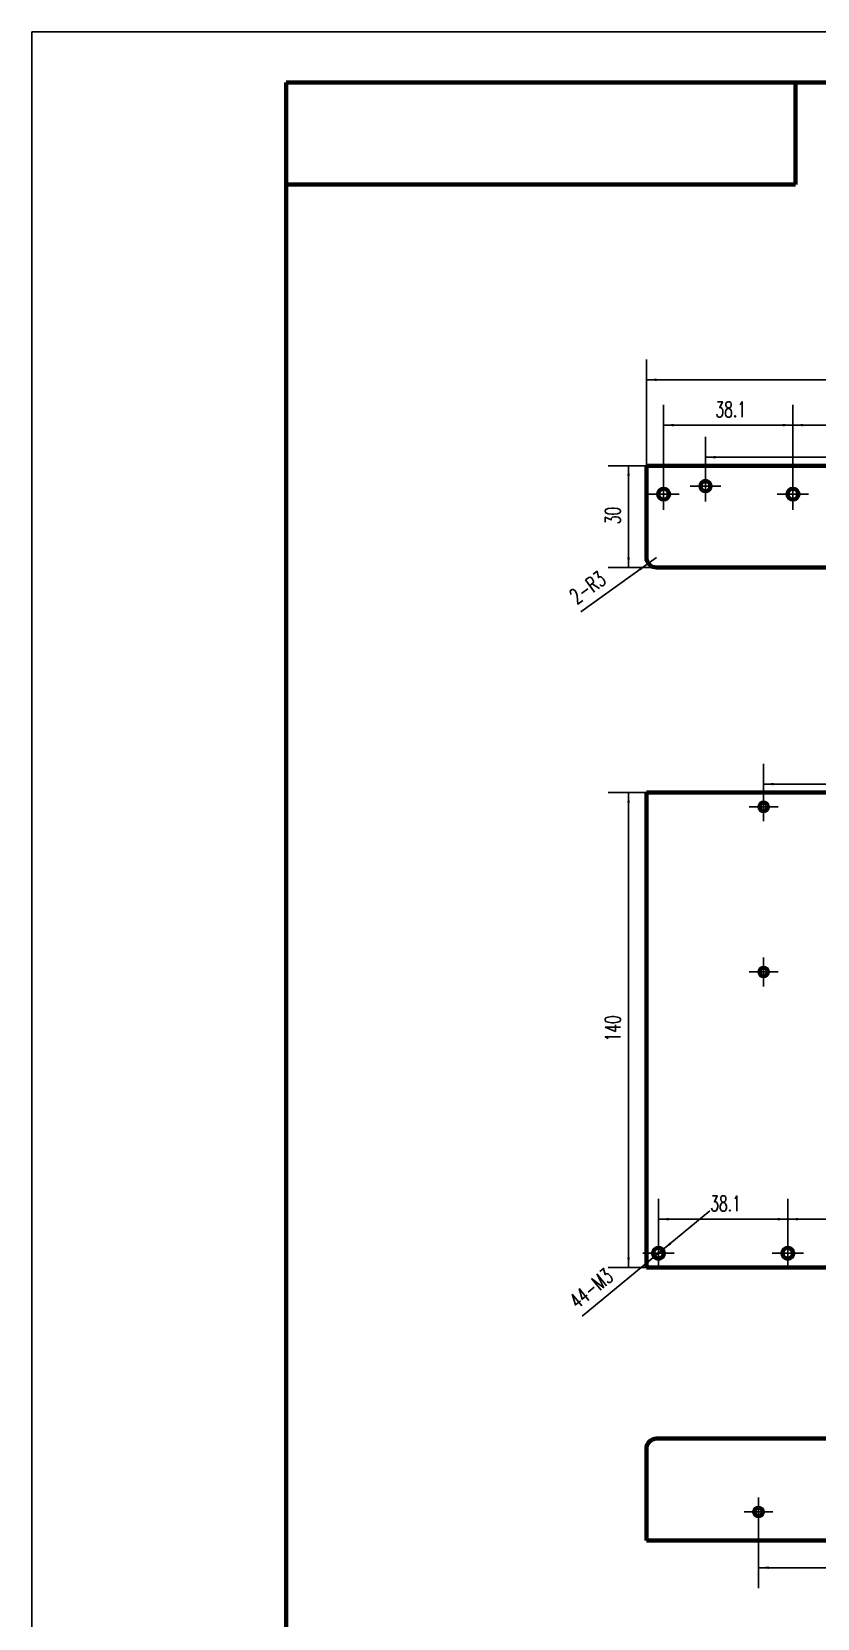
# Model space of a CAD drawing. Header units: millimetres. Extents: x -315 to 315, y -446 to 446.
# Drawn here: x -315 to -83.6, y -22.1 to 445.5 of the extents above; entities that cross this region are included whole.
import ezdxf

# ---------------------------------------------------------------- set-up
doc = ezdxf.new("R2010")
doc.units = ezdxf.units.MM
doc.linetypes.add('EB_DASHDOT', pattern=[39, 30, -3, 3, -3])
for name, color, linetype, lineweight in [('CAXA0', 7, 'Continuous', 70), ('CAXA1', 1, 'EB_DASHDOT', 25), ('CAXA3', 7, 'Continuous', 25), ('CAXA4', 3, 'Continuous', 25)]:
    doc.layers.add(name, color=color, linetype=linetype, lineweight=lineweight)
doc.styles.add('机械', font='txt', dxfattribs={"width": 0.667, "bigfont": 'gbcbig.shx'})
doc.dimstyles.new('机械', dxfattribs={"dimscale": 3, "dimtxt": 1.5, "dimasz": 1, "dimexe": 2, "dimexo": 0, "dimtad": 1, "dimdec": 1, "dimdsep": 46, "dimtxsty": '机械', "dimcen": 0, "dimdle": 6, "dimazin": 2, "dimtfac": 1, "dimtdec": 3, "dimtmove": 0, "dimatfit": 3, "dimfxl": 0, "dimtolj": 1, "dimtzin": 0, "dimarcsym": 0})

# ---------------------------------------------------------------- blocks, each defined once
blk = doc.blocks.new('CAXBLOCK42', base_point=(300, -430.5))
at = {"layer": 'CAXA0', "linetype": 'Continuous', "lineweight": 70}
for p, q in [((-240, 430.5), (300, 430.5)), ((-240, -430.5), (-240, 430.5))]:
    blk.add_line(p, q, dxfattribs=at)
at = {"layer": 'CAXA0'}
for p, q in [((-90, 400.5), (-90, 430.5)), ((-240, 400.5), (-90, 400.5))]:
    blk.add_line(p, q, dxfattribs=at)
at = {"layer": 'CAXA3', "linetype": 'Continuous', "lineweight": 25}
for p, q in [((-315, -445.5), (-315, 445.5)), ((-315, 445.5), (315, 445.5))]:
    blk.add_line(p, q, dxfattribs=at)
blk = doc.blocks.new('*D51')
at = {"layer": 'CAXA4', "linetype": 'Continuous', "lineweight": 25}
for points in [[(-116.53, 320.1), (-113.53, 319.72), (-113.53, 320.47)], [(-26.53, 320.1), (-29.53, 319.72), (-29.53, 320.47)]]:
    blk.add_hatch(color=0, dxfattribs=at).paths.add_polyline_path(points, flags=0)
at = {"layer": 'CAXA4', "color": 0, "linetype": 'Continuous', "lineweight": 25}
for p, q in [((-116.53, 307.09), (-116.53, 326.1)), ((-26.53, 307.09), (-26.53, 326.1)), ((-116.53, 320.1), (-26.53, 320.1))]:
    blk.add_line(p, q, dxfattribs=at)
at = {"layer": 'CAXA4', "color": 0, "linetype": 'Continuous', "lineweight": 25, "insert": (-73.9, 326.97), "char_height": 4.5, "attachment_point": 1, "style": '机械'}
blk.add_mtext('90', dxfattribs=at)
blk = doc.blocks.new('*D56')
at = {"layer": 'CAXA4', "linetype": 'Continuous', "lineweight": 25}
for points in [[(-90.75, 329.55), (-87.75, 329.18), (-87.75, 329.93)], [(-14.55, 329.55), (-17.55, 329.18), (-17.55, 329.93)]]:
    blk.add_hatch(color=0, dxfattribs=at).paths.add_polyline_path(points, flags=0)
at = {"layer": 'CAXA4', "color": 0, "linetype": 'Continuous', "lineweight": 25}
for p, q in [((-90.75, 304.61), (-90.75, 335.55)), ((-14.55, 304.61), (-14.55, 335.55)), ((-90.75, 329.55), (-14.55, 329.55))]:
    blk.add_line(p, q, dxfattribs=at)
at = {"layer": 'CAXA4', "color": 0, "linetype": 'Continuous', "lineweight": 25, "insert": (-56.86, 336.43), "char_height": 4.5, "attachment_point": 1, "style": '机械'}
blk.add_mtext('76.2', dxfattribs=at)
blk = doc.blocks.new('*D57')
at = {"layer": 'CAXA4', "linetype": 'Continuous', "lineweight": 25}
for points in [[(-128.85, 329.55), (-125.85, 329.18), (-125.85, 329.93)], [(-90.75, 329.55), (-93.75, 329.18), (-93.75, 329.93)]]:
    blk.add_hatch(color=0, dxfattribs=at).paths.add_polyline_path(points, flags=0)
at = {"layer": 'CAXA4', "color": 0, "linetype": 'Continuous', "lineweight": 25}
for p, q in [((-128.85, 304.61), (-128.85, 335.55)), ((-90.75, 304.61), (-90.75, 335.55)), ((-128.85, 329.55), (-90.75, 329.55))]:
    blk.add_line(p, q, dxfattribs=at)
at = {"layer": 'CAXA4', "color": 0, "linetype": 'Continuous', "lineweight": 25, "insert": (-113.58, 336.43), "char_height": 4.5, "attachment_point": 1, "style": '机械'}
blk.add_mtext('38.1', dxfattribs=at)
blk = doc.blocks.new('*D61')
at = {"layer": 'CAXA4', "linetype": 'Continuous', "lineweight": 25}
for points in [[(-133.93, 342.92), (-130.93, 342.55), (-130.93, 343.3)], [(170.87, 342.92), (167.87, 342.55), (167.87, 343.3)]]:
    blk.add_hatch(color=0, dxfattribs=at).paths.add_polyline_path(points, flags=0)
at = {"layer": 'CAXA4', "color": 0, "linetype": 'Continuous', "lineweight": 25}
for p, q in [((-133.93, 290.59), (-133.93, 348.92)), ((170.87, 290.59), (170.87, 348.92)), ((-133.93, 342.92), (170.87, 342.92))]:
    blk.add_line(p, q, dxfattribs=at)
at = {"layer": 'CAXA4', "color": 0, "linetype": 'Continuous', "lineweight": 25, "insert": (13.07, 349.8), "char_height": 4.5, "attachment_point": 1, "style": '机械'}
blk.add_mtext('304.8', dxfattribs=at)
blk = doc.blocks.new('*D62')
at = {"layer": 'CAXA4', "linetype": 'Continuous', "lineweight": 25}
for points in [[(-139.18, 317.59), (-139.56, 314.59), (-138.81, 314.59)], [(-139.18, 287.59), (-139.56, 290.59), (-138.81, 290.59)]]:
    blk.add_hatch(color=0, dxfattribs=at).paths.add_polyline_path(points, flags=0)
at = {"layer": 'CAXA4', "color": 0, "linetype": 'Continuous', "lineweight": 25}
for p, q in [((-133.93, 317.59), (-145.18, 317.59)), ((-139.18, 317.59), (-139.18, 287.59)), ((-130.93, 287.59), (-145.18, 287.59))]:
    blk.add_line(p, q, dxfattribs=at)
at = {"layer": 'CAXA4', "color": 0, "linetype": 'Continuous', "lineweight": 25, "insert": (-146.06, 300.33), "char_height": 4.5, "attachment_point": 1, "rotation": 90, "style": '机械'}
blk.add_mtext('30', dxfattribs=at)
blk = doc.blocks.new('*D63')
at = {"layer": 'CAXA4', "linetype": 'Continuous', "lineweight": 25}
blk.add_hatch(color=0, dxfattribs=at).paths.add_polyline_path([(-133.36, 288.84), (-135.58, 286.78), (-136.02, 287.39)], flags=0)
at = {"layer": 'CAXA4', "color": 0, "linetype": 'Continuous', "lineweight": 25}
blk.add_line((-153.26, 274.53), (-130.93, 290.59), dxfattribs=at)
at = {"layer": 'CAXA4', "color": 0, "linetype": 'Continuous', "lineweight": 25, "insert": (-157.09, 280.24), "char_height": 4.5, "attachment_point": 1, "rotation": 35.7192, "style": '机械'}
blk.add_mtext('2-R3', dxfattribs=at)
blk = doc.blocks.new('*D73')
at = {"layer": 'CAXA4', "linetype": 'Continuous', "lineweight": 25}
for points in [[(-99.38, 223.77), (-96.38, 223.39), (-96.38, 224.14)], [(-23.18, 223.77), (-26.18, 223.39), (-26.18, 224.14)]]:
    blk.add_hatch(color=0, dxfattribs=at).paths.add_polyline_path(points, flags=0)
at = {"layer": 'CAXA4', "color": 0, "linetype": 'Continuous', "lineweight": 25}
for p, q in [((-99.38, 212.79), (-99.38, 229.77)), ((-23.18, 212.79), (-23.18, 229.77)), ((-99.38, 223.77), (-23.18, 223.77))]:
    blk.add_line(p, q, dxfattribs=at)
at = {"layer": 'CAXA4', "color": 0, "linetype": 'Continuous', "lineweight": 25, "insert": (-65.5, 230.64), "char_height": 4.5, "attachment_point": 1, "style": '机械'}
blk.add_mtext('76.2', dxfattribs=at)
blk = doc.blocks.new('*D86')
at = {"layer": 'CAXA4', "linetype": 'Continuous', "lineweight": 25}
for points in [[(-92.27, 95.52), (-89.27, 95.15), (-89.27, 95.9)], [(-54.17, 95.52), (-57.17, 95.15), (-57.17, 95.9)]]:
    blk.add_hatch(color=0, dxfattribs=at).paths.add_polyline_path(points, flags=0)
at = {"layer": 'CAXA4', "color": 0, "linetype": 'Continuous', "lineweight": 25}
for p, q in [((-92.27, 90.07), (-92.27, 101.52)), ((-54.17, 90.07), (-54.17, 101.52)), ((-92.27, 95.52), (-54.17, 95.52))]:
    blk.add_line(p, q, dxfattribs=at)
at = {"layer": 'CAXA4', "color": 0, "linetype": 'Continuous', "lineweight": 25, "insert": (-77.01, 102.4), "char_height": 4.5, "attachment_point": 1, "style": '机械'}
blk.add_mtext('38.1', dxfattribs=at)
blk = doc.blocks.new('*D87')
at = {"layer": 'CAXA4', "linetype": 'Continuous', "lineweight": 25}
for points in [[(-130.37, 95.52), (-127.37, 95.15), (-127.37, 95.9)], [(-92.27, 95.52), (-95.27, 95.15), (-95.27, 95.9)]]:
    blk.add_hatch(color=0, dxfattribs=at).paths.add_polyline_path(points, flags=0)
at = {"layer": 'CAXA4', "color": 0, "linetype": 'Continuous', "lineweight": 25}
for p, q in [((-130.37, 90.07), (-130.37, 101.52)), ((-92.27, 90.07), (-92.27, 101.52)), ((-130.37, 95.52), (-92.27, 95.52))]:
    blk.add_line(p, q, dxfattribs=at)
at = {"layer": 'CAXA4', "color": 0, "linetype": 'Continuous', "lineweight": 25, "insert": (-115.11, 102.4), "char_height": 4.5, "attachment_point": 1, "style": '机械'}
blk.add_mtext('38.1', dxfattribs=at)
blk = doc.blocks.new('*D90')
at = {"layer": 'CAXA4', "linetype": 'Continuous', "lineweight": 25}
for points in [[(-139.18, 221.24), (-139.56, 218.24), (-138.81, 218.24)], [(-139.18, 81.24), (-139.56, 84.24), (-138.81, 84.24)]]:
    blk.add_hatch(color=0, dxfattribs=at).paths.add_polyline_path(points, flags=0)
at = {"layer": 'CAXA4', "color": 0, "linetype": 'Continuous', "lineweight": 25}
for p, q in [((-133.93, 221.24), (-145.18, 221.24)), ((-139.18, 221.24), (-139.18, 81.24)), ((-133.93, 81.24), (-145.18, 81.24))]:
    blk.add_line(p, q, dxfattribs=at)
at = {"layer": 'CAXA4', "color": 0, "linetype": 'Continuous', "lineweight": 25, "insert": (-146.06, 147.89), "char_height": 4.5, "attachment_point": 1, "rotation": 90, "style": '机械'}
blk.add_mtext('140', dxfattribs=at)
blk = doc.blocks.new('*D91')
at = {"layer": 'CAXA4', "linetype": 'Continuous', "lineweight": 25}
for points in [[(-131.6, 84.45), (-133.68, 82.25), (-134.16, 82.83)], [(-129.14, 86.49), (-126.59, 88.11), (-127.06, 88.69)]]:
    blk.add_hatch(color=0, dxfattribs=at).paths.add_polyline_path(points, flags=0)
at = {"layer": 'CAXA4', "color": 0, "linetype": 'Continuous', "lineweight": 25}
blk.add_line((-152.84, 66.91), (-115.26, 97.95), dxfattribs=at)
at = {"layer": 'CAXA4', "color": 0, "linetype": 'Continuous', "lineweight": 25, "insert": (-157.05, 72.35), "char_height": 4.5, "attachment_point": 1, "rotation": 39.5622, "style": '机械'}
blk.add_mtext('44-M3', dxfattribs=at)
blk = doc.blocks.new('*D95')
at = {"layer": 'CAXA4', "linetype": 'Continuous', "lineweight": 25}
for points in [[(-100.91, -7.18), (-97.91, -7.56), (-97.91, -6.81)], [(-24.71, -7.18), (-27.71, -7.56), (-27.71, -6.81)]]:
    blk.add_hatch(color=0, dxfattribs=at).paths.add_polyline_path(points, flags=0)
at = {"layer": 'CAXA4', "color": 0, "linetype": 'Continuous', "lineweight": 25}
for p, q in [((-100.91, 5), (-100.91, -13.18)), ((-24.71, 5), (-24.71, -13.18)), ((-100.91, -7.18), (-24.71, -7.18))]:
    blk.add_line(p, q, dxfattribs=at)
at = {"layer": 'CAXA4', "color": 0, "linetype": 'Continuous', "lineweight": 25, "insert": (-67.02, -0.31), "char_height": 4.5, "attachment_point": 1, "style": '机械'}
blk.add_mtext('76.2', dxfattribs=at)

msp = doc.modelspace()

# ---------------------------------------------------------------- linework, layer by layer
at = {"layer": 'CAXA0', "color": 7, "linetype": 'Continuous', "lineweight": 70}
for p, q in [((170.87, 317.59), (-133.93, 317.59)), ((-133.93, 290.59), (-133.93, 317.59)), ((-130.93, 287.59), (167.87, 287.59)), ((-133.93, 81.24), (-133.93, 221.24)), ((-133.93, 221.24), (170.87, 221.24)), ((170.87, 81.24), (-133.93, 81.24)), ((-130.93, 30.86), (167.87, 30.86)), ((-133.93, 27.86), (-133.93, 0.86)), ((-133.93, 0.86), (170.87, 0.86))]:
    msp.add_line(p, q, dxfattribs=at)
for centre, radius in [((-128.85, 309.21), 1.6), ((-116.53, 311.59), 1.5), ((-90.75, 309.21), 1.6), ((-99.38, 217.04), 1.25), ((-99.38, 168.4), 1.25), ((-130.37, 85.47), 1.6), ((-92.27, 85.47), 1.6), ((-100.91, 9.25), 1.25)]:
    msp.add_circle(centre, radius, dxfattribs=at)
for centre, start, end in [((-130.93, 290.59), 180, 270), ((-130.93, 27.86), 90, 180)]:
    msp.add_arc(centre, 3, start, end, dxfattribs=at)
at = {"layer": 'CAXA1', "color": 7, "linetype": 'EB_DASHDOT', "lineweight": 25}
for p, q in [((-128.85, 304.61), (-128.85, 313.81)), ((-116.53, 307.09), (-116.53, 316.09)), ((-90.75, 304.61), (-90.75, 313.81)), ((-133.45, 309.21), (-124.25, 309.21)), ((-121.03, 311.59), (-112.03, 311.59)), ((-95.35, 309.21), (-86.15, 309.21)), ((-99.38, 212.79), (-99.38, 221.29)), ((-103.63, 217.04), (-95.13, 217.04)), ((-103.63, 168.4), (-95.13, 168.4)), ((-99.38, 164.15), (-99.38, 172.65)), ((-130.37, 80.87), (-130.37, 90.07)), ((-92.27, 80.87), (-92.27, 90.07)), ((-134.97, 85.47), (-125.77, 85.47)), ((-96.87, 85.47), (-87.67, 85.47)), ((-100.91, 5), (-100.91, 13.5)), ((-105.16, 9.25), (-96.66, 9.25))]:
    msp.add_line(p, q, dxfattribs=at)

# ---------------------------------------------------------------- block references
at = {"layer": 'CAXA0'}
msp.add_blockref('CAXBLOCK42', (300, -430.5), dxfattribs=at)

# ---------------------------------------------------------------- dimensions: what is measured, and where the dimension line sits
at = {"layer": 'CAXA4', "color": 7}
for base, p1, p2, angle, text, picture, middle in [((18.47, 342.92), (-133.93, 290.59), (170.87, 290.59), 180, '304.8', '*D61', (18.47, 347.05)), ((-109.8, 329.55), (-128.85, 304.61), (-90.75, 304.61), 180, '38.1', '*D57', (-109.8, 333.68)), ((-52.65, 329.55), (-90.75, 304.61), (-14.55, 304.61), 180, '76.2', '*D56', (-52.65, 333.68)), ((-71.53, 320.1), (-116.53, 307.09), (-26.53, 307.09), 180, '90', '*D51', (-71.53, 324.22)), ((-139.18, 302.59), (-133.93, 317.59), (-130.93, 287.59), 270, '30', '*D62', (-143.31, 302.59)), ((-61.28, 223.77), (-99.38, 212.79), (-23.18, 212.79), 180, '76.2', '*D73', (-61.28, 227.89)), ((-139.18, 151.24), (-133.93, 221.24), (-133.93, 81.24), 90, '140', '*D90', (-143.31, 151.24)), ((-111.32, 95.52), (-130.37, 90.07), (-92.27, 90.07), 180, '38.1', '*D87', (-111.32, 99.65)), ((-73.22, 95.52), (-92.27, 90.07), (-54.17, 90.07), 180, '38.1', '*D86', (-73.22, 99.65)), ((-62.81, -7.18), (-100.91, 5), (-24.71, 5), 180, '76.2', '*D95', (-62.81, -3.06))]:
    dim = msp.add_linear_dim(base=base, p1=p1, p2=p2, angle=angle, text=text, dimstyle='机械', dxfattribs=at)
    dim.commit()
    dim.dimension.update_dxf_attribs({"geometry": picture, "text_midpoint": middle})
dim = msp.add_radius_dim(center=(-130.93, 290.59), mpoint=(-133.36, 288.84), text='2-R3', dimstyle='机械', dxfattribs=at)
dim.commit()
dim.dimension.update_dxf_attribs({"geometry": '*D63', "text_midpoint": (-151.63, 280.78)})
dim = msp.add_diameter_dim_2p(p1=(-129.14, 86.49), p2=(-131.6, 84.45), text='44-M3', dimstyle='机械', dxfattribs=at)
dim.commit()
dim.dimension.update_dxf_attribs({"geometry": '*D91', "text_midpoint": (-150.47, 74.22)})

doc.saveas('drawing.dxf')
